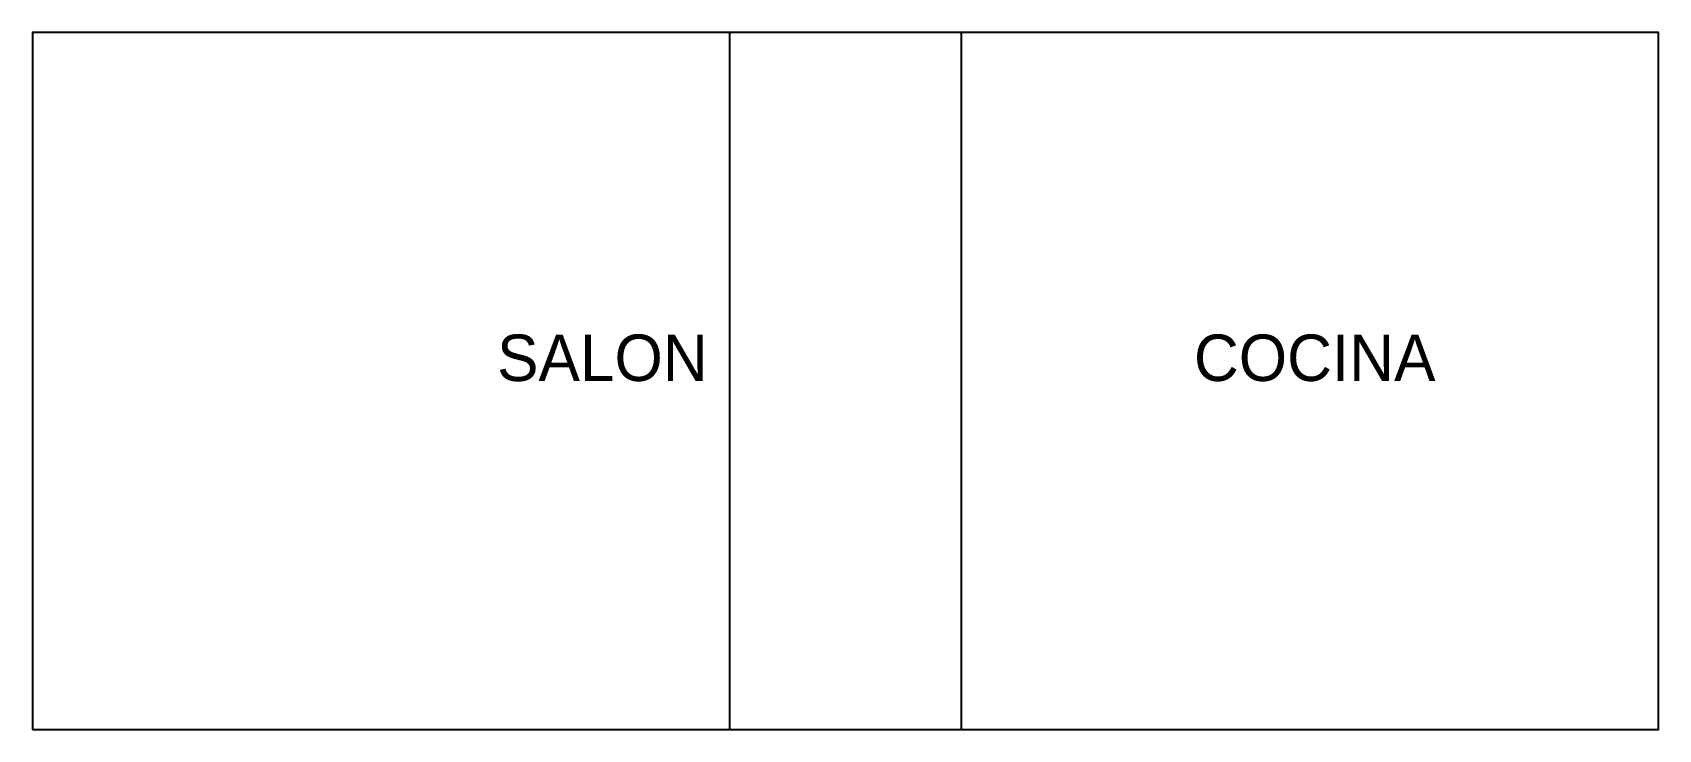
# Model space of a CAD drawing. Header units: metres. Extents: x 0 to 7, y 0 to 3.
import ezdxf

# ---------------------------------------------------------------- set-up
doc = ezdxf.new("R2010")
doc.units = ezdxf.units.M

msp = doc.modelspace()

# ---------------------------------------------------------------- linework, layer by layer
at = {"layer": 'ESTANCIAS'}
for points in [[(0, 0), (4, 0), (4, 3), (0, 3)], [(3, 0), (7, 0), (7, 3), (3, 3)]]:
    msp.add_lwpolyline(points, close=True, dxfattribs=at)

# ---------------------------------------------------------------- texts
for s, p in [('SALON', (2, 1.5)), ('COCINA', (5, 1.5))]:
    msp.add_text(s, height=0.2, dxfattribs=at).set_placement(p)

doc.saveas('drawing.dxf')
